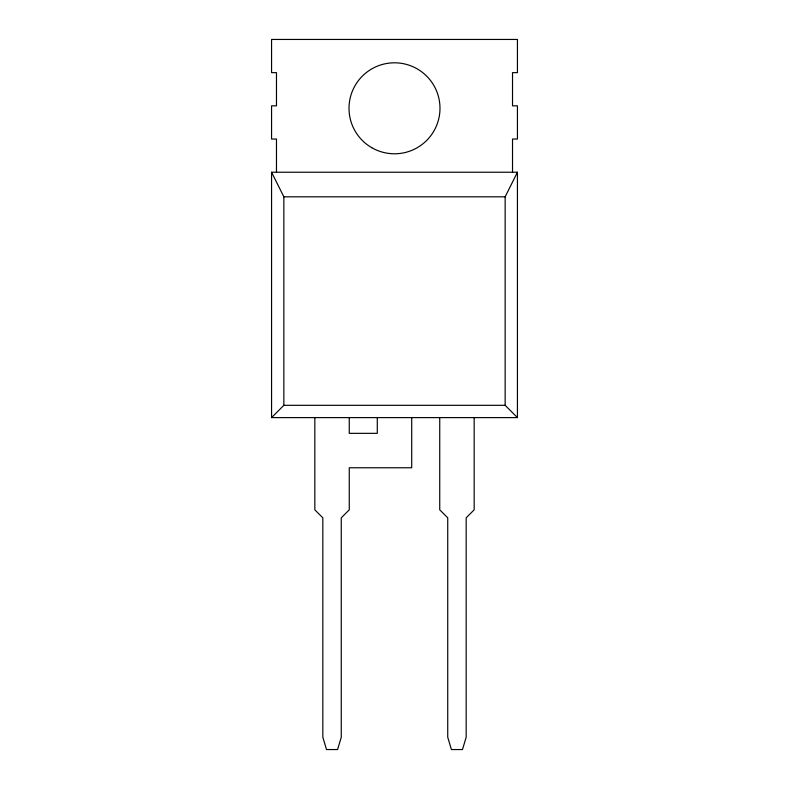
<?xml version="1.0" encoding="UTF-8"?>
<svg xmlns="http://www.w3.org/2000/svg" width="789" height="789" viewBox="0 0 789 789"><rect width="100%" height="100%" fill="white"/><g stroke="black" fill="none" stroke-linecap="round" stroke-linejoin="round"><path stroke-width="1.18" d="M517.436 417.608L505.147 405.319L505.147 196.816L517.436 172.229L271.564 172.229L271.564 417.608L517.436 417.608L517.436 172.229M271.564 417.608L283.853 405.319L505.147 405.319M271.564 172.229L283.853 196.816L505.147 196.816M512.525 172.229L512.525 139.032L517.436 139.032L517.436 105.834L512.525 105.834L512.525 72.647L517.436 72.647L517.436 39.45L271.564 39.45L271.564 72.647L276.475 72.647L276.475 105.834L271.564 105.834L271.564 139.032L276.475 139.032L276.475 172.229M474.169 417.608L474.169 509.822L466.171 517.811L466.171 737.251L462.482 749.55L451.416 749.55L447.738 737.251L447.738 517.811L439.739 509.822L439.739 417.608M411.71 417.608L411.71 467.769L349.261 467.769L349.261 509.822L341.262 517.811L341.262 737.251L337.584 749.55L326.518 749.55L322.829 737.251L322.829 517.811L314.831 509.822L314.831 417.608M377.29 417.608L377.29 433.348L349.261 433.348L349.261 417.608M283.853 196.816L283.853 405.319M371.757 147.691A45.486 45.486 0 0 0 439.986 108.3A45.486 45.486 0 0 0 371.757 68.899A45.486 45.486 0 0 0 371.757 147.691"/></g></svg>
